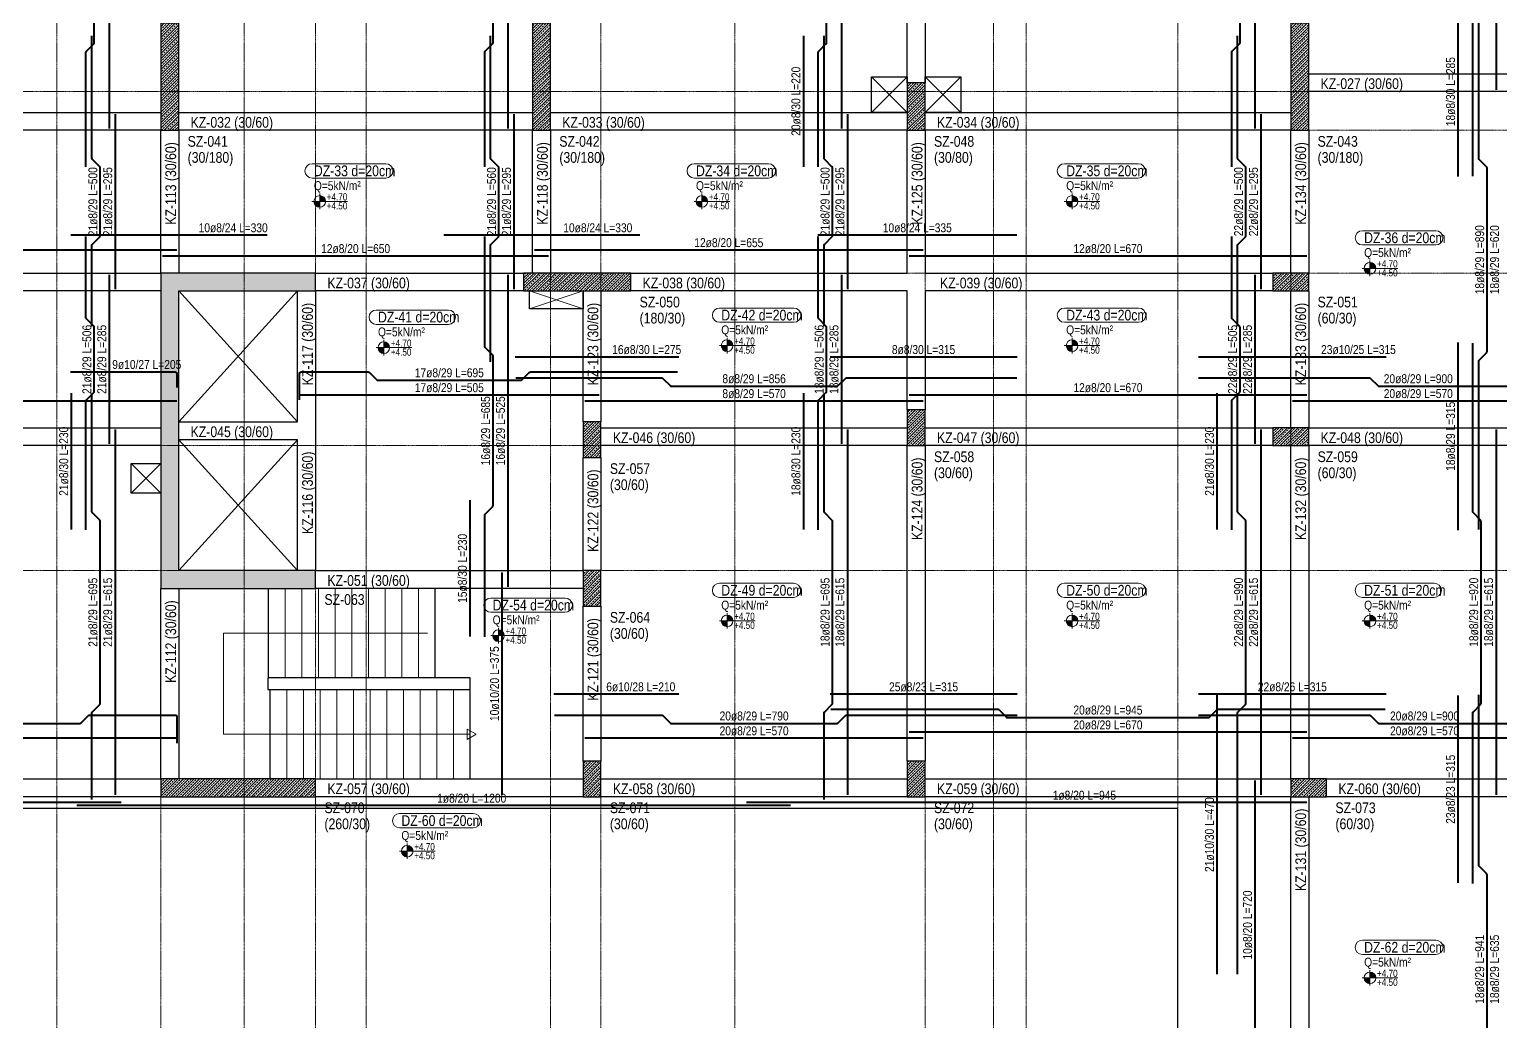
# Model space of a CAD drawing. Header units: millimetres. Extents: x 2356 to 11074, y 522 to 6020.
# Drawn here: x 6532 to 9006, y 2664 to 4332 of the extents above; entities that cross this region are included whole.
import ezdxf
from ezdxf.enums import TextEntityAlignment as Align

# ---------------------------------------------------------------- set-up
doc = ezdxf.new("R2010")
doc.units = ezdxf.units.MM
doc.linetypes.add('DASHED', pattern=[0.75, 0.5, -0.25])
for name, color, linetype, lineweight in [('AKS CIZGISI (BEYKENT)', 252, 'DASHED', 20), ('CIZGI (BEYKENT)', 1, 'Continuous', 20), ('DONATI (BEYKENT)', 4, 'Continuous', 40), ('DONATI YAZISI (BEYKENT)', 3, 'Continuous', 20), ('DOSEME ISMI (BEYKENT)', 9, 'Continuous', 20), ('DOSEME PAFTA (BEYKENT)', 3, 'Continuous', 20), ('DOSEME SINIRI (BEYKENT)', 71, 'Continuous', 30), ('KALIP BOSLUK (BEYKENT)', 30, 'Continuous', 25), ('KAT SINIRI (BEYKENT)', 41, 'Continuous', 25), ('KIRIS (BEYKENT)', 2, 'Continuous', 30), ('KIRIS ISMI (BEYKENT)', 40, 'Continuous', 20), ('KOLON (BEYKENT)', 3, 'Continuous', 30), ('KOLON ISMI (BEYKENT)', 91, 'Continuous', 20), ('KOT CIZGISI (BEYKENT)', 7, 'Continuous', 20), ('KOT YAZI (BEYKENT)', 7, 'Continuous', 20), ('MERDIVEN (BEYKENT)', 5, 'Continuous', 20), ('MERDIVEN YAZI (BEYKENT)', 51, 'Continuous', 20), ('TARAMA (BEYKENT)', 252, 'Continuous', 20), ('YUK YAZISI (BEYKENT)', 140, 'Continuous', 20)]:
    doc.layers.add(name, color=color, linetype=linetype, lineweight=lineweight)
doc.styles.add('DONATI YAZISI (BEYKENT)', font='')
doc.styles.add('YAZI (BEYKENT)', font='')
doc.styles.get('DONATI YAZISI (BEYKENT)').set_extended_font_data('Bahnschrift Light Condensed')
doc.styles.get('YAZI (BEYKENT)').set_extended_font_data('Bahnschrift Light Condensed')
pattern_1 = [(45, (-86089.6365, -4262.8825), (-4.49012806, 4.49012806), []), (45, (-86085.1463, -4262.8825), (-4.49012806, 4.49012806), [3.175, -1.5875])]

msp = doc.modelspace()

# ---------------------------------------------------------------- hatches: boundary and pattern name
at = {"layer": 'KOT CIZGISI (BEYKENT)', "true_color": 0x000000}
h = msp.add_hatch(color=18, dxfattribs=at)
h.dxf.hatch_style = 1
h.paths.add_polyline_path([(7020.6, 4042.8), (7010.8, 4042.8, 0.414214), (7020.6, 4033)])
h = msp.add_hatch(color=18, dxfattribs=at)
h.dxf.hatch_style = 1
h.paths.add_polyline_path([(7020.6, 4052.6), (7020.6, 4042.8), (7030.4, 4042.8, 0.414214)])
h = msp.add_hatch(color=18, dxfattribs=at)
h.dxf.hatch_style = 1
h.paths.add_polyline_path([(7663.1, 4042.8), (7653.3, 4042.8, 0.414214), (7663.1, 4033)])
h = msp.add_hatch(color=18, dxfattribs=at)
h.dxf.hatch_style = 1
h.paths.add_polyline_path([(7663.1, 4052.6), (7663.1, 4042.8), (7672.9, 4042.8, 0.414214)])
h = msp.add_hatch(color=18, dxfattribs=at)
h.dxf.hatch_style = 1
h.paths.add_polyline_path([(8285.6, 4042.8), (8275.8, 4042.8, 0.414214), (8285.6, 4033)])
h = msp.add_hatch(color=18, dxfattribs=at)
h.dxf.hatch_style = 1
h.paths.add_polyline_path([(8285.6, 4052.6), (8285.6, 4042.8), (8295.4, 4042.8, 0.414214)])
h = msp.add_hatch(color=18, dxfattribs=at)
h.dxf.hatch_style = 1
h.paths.add_polyline_path([(8786.6, 3940.1), (8786.6, 3930.3), (8796.3, 3930.3, 0.414214)])
h = msp.add_hatch(color=18, dxfattribs=at)
h.dxf.hatch_style = 1
h.paths.add_polyline_path([(8786.6, 3930.3), (8776.8, 3930.3, 0.414214), (8786.6, 3920.5)])
h = msp.add_hatch(color=18, dxfattribs=at)
h.dxf.hatch_style = 1
h.paths.add_polyline_path([(7705.6, 3810.2), (7705.6, 3800.4), (7715.4, 3800.4, 0.414214)])
h = msp.add_hatch(color=18, dxfattribs=at)
h.dxf.hatch_style = 1
h.paths.add_polyline_path([(8285.6, 3810.2), (8285.6, 3800.4), (8295.4, 3800.4, 0.414214)])
h = msp.add_hatch(color=18, dxfattribs=at)
h.dxf.hatch_style = 1
h.paths.add_polyline_path([(7128.4, 3797), (7118.6, 3797, 0.414214), (7128.4, 3787.2)])
h = msp.add_hatch(color=18, dxfattribs=at)
h.dxf.hatch_style = 1
h.paths.add_polyline_path([(7128.4, 3806.7), (7128.4, 3797), (7138.1, 3797, 0.414214)])
h = msp.add_hatch(color=18, dxfattribs=at)
h.dxf.hatch_style = 1
h.paths.add_polyline_path([(7705.6, 3800.4), (7695.8, 3800.4, 0.414214), (7705.6, 3790.6)])
h = msp.add_hatch(color=18, dxfattribs=at)
h.dxf.hatch_style = 1
h.paths.add_polyline_path([(8285.6, 3800.4), (8275.8, 3800.4, 0.414214), (8285.6, 3790.6)])
h = msp.add_hatch(color=18, dxfattribs=at)
h.dxf.hatch_style = 1
h.paths.add_polyline_path([(7705.6, 3347.6), (7705.6, 3337.8), (7715.4, 3337.8, 0.414214)])
h = msp.add_hatch(color=18, dxfattribs=at)
h.dxf.hatch_style = 1
h.paths.add_polyline_path([(8285.6, 3347.6), (8285.6, 3337.8), (8295.4, 3337.8, 0.414214)])
h = msp.add_hatch(color=18, dxfattribs=at)
h.dxf.hatch_style = 1
h.paths.add_polyline_path([(8786.6, 3347.6), (8786.6, 3337.8), (8796.3, 3337.8, 0.414214)])
h = msp.add_hatch(color=18, dxfattribs=at)
h.dxf.hatch_style = 1
h.paths.add_polyline_path([(7321.2, 3322.8), (7321.2, 3313), (7331, 3313, 0.414214)])
h = msp.add_hatch(color=18, dxfattribs=at)
h.dxf.hatch_style = 1
h.paths.add_polyline_path([(7705.6, 3337.8), (7695.8, 3337.8, 0.414214), (7705.6, 3328)])
h = msp.add_hatch(color=18, dxfattribs=at)
h.dxf.hatch_style = 1
h.paths.add_polyline_path([(8285.6, 3337.8), (8275.8, 3337.8, 0.414214), (8285.6, 3328)])
h = msp.add_hatch(color=18, dxfattribs=at)
h.dxf.hatch_style = 1
h.paths.add_polyline_path([(8786.6, 3337.8), (8776.8, 3337.8, 0.414214), (8786.6, 3328)])
h = msp.add_hatch(color=18, dxfattribs=at)
h.dxf.hatch_style = 1
h.paths.add_polyline_path([(7321.2, 3313), (7311.4, 3313, 0.414214), (7321.2, 3303.2)])
h = msp.add_hatch(color=18, dxfattribs=at)
h.dxf.hatch_style = 1
h.paths.add_polyline_path([(7167.7, 2950.7), (7157.9, 2950.7, 0.414214), (7167.7, 2940.9)])
h = msp.add_hatch(color=18, dxfattribs=at)
h.dxf.hatch_style = 1
h.paths.add_polyline_path([(7167.7, 2960.5), (7167.7, 2950.7), (7177.5, 2950.7, 0.414214)])
h = msp.add_hatch(color=18, dxfattribs=at)
h.dxf.hatch_style = 1
h.paths.add_polyline_path([(8786.6, 2747.6), (8786.6, 2737.8), (8796.3, 2737.8, 0.414214)])
h = msp.add_hatch(color=18, dxfattribs=at)
h.dxf.hatch_style = 1
h.paths.add_polyline_path([(8786.6, 2737.8), (8776.8, 2737.8, 0.414214), (8786.6, 2728)])
at = {"layer": 'TARAMA (BEYKENT)'}
h = msp.add_hatch(dxfattribs=at)
h.set_pattern_fill('ANSI33', color=256, style=0)
h.set_pattern_definition(pattern_1)
h.paths.add_polyline_path([(6753.5, 4162.3), (6783.5, 4162.3), (6783.5, 4342.3), (6753.5, 4342.3)], flags=16)
h = msp.add_hatch(dxfattribs=at)
h.set_pattern_fill('ANSI33', color=256, style=0)
h.set_pattern_definition(pattern_1)
h.paths.add_polyline_path([(7378.5, 4162.3), (7408.5, 4162.3), (7408.5, 4342.3), (7378.5, 4342.3)], flags=16)
h = msp.add_hatch(dxfattribs=at)
h.set_pattern_fill('ANSI33', color=256, style=0)
h.set_pattern_definition(pattern_1)
h.paths.add_polyline_path([(8653.5, 4162.3), (8683.5, 4162.3), (8683.5, 4342.3), (8653.5, 4342.3)], flags=16)
h = msp.add_hatch(dxfattribs=at)
h.set_pattern_fill('ANSI33', color=256, style=0)
h.set_pattern_definition(pattern_1)
h.paths.add_polyline_path([(8008.5, 4162.3), (8038.5, 4162.3), (8038.5, 4242.3), (8008.5, 4242.3)], flags=16)
h = msp.add_hatch(dxfattribs=at)
h.set_pattern_fill('ANSI33', color=256, style=0)
h.set_pattern_definition(pattern_1)
h.paths.add_polyline_path([(6753.5, 3922.3), (6753.5, 3392.3), (7013.5, 3392.3), (7013.5, 3422.3), (6783.5, 3422.3), (6783.5, 3892.3), (7013.5, 3892.3), (7013.5, 3922.3)], flags=16)
h = msp.add_hatch(dxfattribs=at)
h.set_pattern_fill('ANSI33', color=256, style=0)
h.set_pattern_definition(pattern_1)
h.paths.add_polyline_path([(7363.5, 3892.3), (7543.5, 3892.3), (7543.5, 3922.3), (7363.5, 3922.3)], flags=16)
h = msp.add_hatch(dxfattribs=at)
h.set_pattern_fill('ANSI33', color=256, style=0)
h.set_pattern_definition(pattern_1)
h.paths.add_polyline_path([(8623.5, 3892.3), (8683.5, 3892.3), (8683.5, 3922.3), (8623.5, 3922.3)], flags=16)
h = msp.add_hatch(dxfattribs=at)
h.set_pattern_fill('ANSI33', color=256, style=0)
h.set_pattern_definition(pattern_1)
h.paths.add_polyline_path([(8008.5, 3632.3), (8038.5, 3632.3), (8038.5, 3692.3), (8008.5, 3692.3)], flags=16)
h = msp.add_hatch(dxfattribs=at)
h.set_pattern_fill('ANSI33', color=256, style=0)
h.set_pattern_definition(pattern_1)
h.paths.add_polyline_path([(7463.5, 3612.3), (7493.5, 3612.3), (7493.5, 3672.3), (7463.5, 3672.3)], flags=16)
h = msp.add_hatch(dxfattribs=at)
h.set_pattern_fill('ANSI33', color=256, style=0)
h.set_pattern_definition(pattern_1)
h.paths.add_polyline_path([(8623.5, 3632.3), (8683.5, 3632.3), (8683.5, 3662.3), (8623.5, 3662.3)], flags=16)
h = msp.add_hatch(dxfattribs=at)
h.set_pattern_fill('ANSI33', color=256, style=0)
h.set_pattern_definition(pattern_1)
h.paths.add_polyline_path([(7463.5, 3362.3), (7493.5, 3362.3), (7493.5, 3422.3), (7463.5, 3422.3)], flags=16)
h = msp.add_hatch(dxfattribs=at)
h.set_pattern_fill('ANSI33', color=256, style=0)
h.set_pattern_definition(pattern_1)
h.paths.add_polyline_path([(7463.5, 3042.3), (7493.5, 3042.3), (7493.5, 3102.3), (7463.5, 3102.3)], flags=16)
h = msp.add_hatch(dxfattribs=at)
h.set_pattern_fill('ANSI33', color=256, style=0)
h.set_pattern_definition(pattern_1)
h.paths.add_polyline_path([(8008.5, 3042.3), (8038.5, 3042.3), (8038.5, 3102.3), (8008.5, 3102.3)], flags=16)
h = msp.add_hatch(dxfattribs=at)
h.set_pattern_fill('ANSI33', color=256, style=0)
h.set_pattern_definition(pattern_1)
h.paths.add_polyline_path([(6753.5, 3042.3), (7013.5, 3042.3), (7013.5, 3072.3), (6753.5, 3072.3)], flags=16)
h = msp.add_hatch(dxfattribs=at)
h.set_pattern_fill('ANSI33', color=256, style=0)
h.set_pattern_definition(pattern_1)
h.paths.add_polyline_path([(8653.5, 3042.3), (8713.5, 3042.3), (8713.5, 3072.3), (8653.5, 3072.3)], flags=16)

# ---------------------------------------------------------------- linework, layer by layer
at = {"layer": 'AKS CIZGISI (BEYKENT)', "color": 175, "true_color": 0x4554a5}
for p, q in [((8208.5, 582.3), (8208.5, 5722.3)), ((6893.5, 642.3), (6893.5, 5662.3)), ((7098.5, 642.3), (7098.5, 5662.3)), ((7718.5, 642.3), (7718.5, 5662.3)), ((8153.5, 642.3), (8153.5, 5662.3)), ((2713.5, 4162.3), (10953.5, 4162.3))]:
    msp.add_line(p, q, dxfattribs=at)
at = {"layer": 'AKS CIZGISI (BEYKENT)'}
for p, q in [((6578.5, 642.3), (6578.5, 5662.3)), ((6753.5, 642.3), (6753.5, 5662.3)), ((7013.5, 642.3), (7013.5, 5662.3)), ((7408.5, 642.3), (7408.5, 5662.3)), ((7493.5, 642.3), (7493.5, 5662.3)), ((8038.5, 642.3), (8038.5, 5662.3)), ((8463.5, 642.3), (8463.5, 5662.3)), ((8653.5, 642.3), (8653.5, 5662.3)), ((2713.5, 4227.3), (10953.5, 4227.3)), ((2713.5, 3922.3), (10953.5, 3922.3)), ((2713.5, 3632.3), (10953.5, 3632.3)), ((2713.5, 3422.3), (10953.5, 3422.3)), ((2713.5, 3042.3), (10953.5, 3042.3))]:
    msp.add_line(p, q, dxfattribs=at)
at = {"layer": 'CIZGI (BEYKENT)'}
for p, q in [((7948.5, 4192.3), (8008.5, 4252.3)), ((7948.5, 4252.3), (8008.5, 4192.3)), ((8038.5, 4192.3), (8098.5, 4252.3)), ((8038.5, 4252.3), (8098.5, 4192.3)), ((6983.5, 3672.3), (6783.5, 3892.3)), ((6983.5, 3892.3), (6783.5, 3672.3)), ((7373.5, 3862.3), (7463.5, 3892.3)), ((7373.5, 3892.3), (7463.5, 3862.3)), ((6783.5, 3422.3), (6983.5, 3642.3)), ((6783.5, 3642.3), (6983.5, 3422.3)), ((6703.5, 3552.3), (6753.5, 3602.3)), ((6703.5, 3602.3), (6753.5, 3552.3))]:
    msp.add_line(p, q, dxfattribs=at)
at = {"layer": 'DONATI (BEYKENT)'}
for points in [[(6627.6, 4100.8), (6627.6, 4293.1, -0.198912), (6628.5, 4295.2), (6640.7, 4307.5, 0.198912), (6641.6, 4309.6), (6641.6, 4585.1, 0.198912), (6640.7, 4587.2), (6628.5, 4599.5, -0.198912), (6627.6, 4601.6), (6627.6, 4833.8)], [(7298, 4100.8), (7298, 4293.1, -0.198912), (7298.8, 4295.2), (7311.1, 4307.5, 0.198912), (7312, 4309.6), (7312, 4585.1, 0.198912), (7311.1, 4587.2), (7298.8, 4599.5, -0.198912), (7298, 4601.6), (7298, 4833.8)], [(7858.8, 4100.8), (7858.8, 4293.1, -0.198912), (7859.7, 4295.2), (7871.9, 4307.5, 0.198912), (7872.8, 4309.6), (7872.8, 4585.1, 0.198912), (7871.9, 4587.2), (7859.7, 4599.5, -0.198912), (7858.8, 4601.6), (7858.8, 4833.8)], [(8554.1, 4100.8), (8554.1, 4293.1, -0.198912), (8555, 4295.2), (8567.3, 4307.5, 0.198912), (8568.1, 4309.6), (8568.1, 4585.1, 0.198912), (8567.3, 4587.2), (8555, 4599.5, -0.198912), (8554.1, 4601.6), (8554.1, 4833.8)], [(8959.5, 4085.1), (8959.5, 4345.1, -0.198912), (8960.4, 4347.2), (8972.6, 4359.5, 0.198912), (8973.5, 4361.6), (8973.5, 4598.1, 0.198912), (8972.6, 4600.2), (8960.4, 4612.5, -0.198912), (8959.5, 4614.6), (8959.5, 4833.3)], [(8969.5, 3491.3), (8969.5, 3774.1, -0.198912), (8970.4, 3776.2), (8982.6, 3788.5, 0.198912), (8983.5, 3790.6), (8983.5, 4099.1, 0.198912), (8982.6, 4101.2), (8970.4, 4113.5, -0.198912), (8969.5, 4115.6), (8969.5, 4369.6)], [(6637.6, 3833.3), (6637.6, 3969.1, -0.198912), (6638.5, 3971.2), (6650.7, 3983.5, 0.198912), (6651.6, 3985.6), (6651.6, 4099.1, 0.198912), (6650.7, 4101.2), (6638.5, 4113.5, -0.198912), (6637.6, 4115.6), (6637.6, 4321.3)], [(7308, 3773.3), (7308, 3969.1, -0.198912), (7308.8, 3971.2), (7321.1, 3983.5, 0.198912), (7322, 3985.6), (7322, 4099.1, 0.198912), (7321.1, 4101.2), (7308.8, 4113.5, -0.198912), (7308, 4115.6), (7308, 4321.3)], [(7868.8, 3833.3), (7868.8, 3969.1, -0.198912), (7869.7, 3971.2), (7881.9, 3983.5, 0.198912), (7882.8, 3985.6), (7882.8, 4099.1, 0.198912), (7881.9, 4101.2), (7869.7, 4113.5, -0.198912), (7868.8, 4115.6), (7868.8, 4321.3)], [(8564.1, 3833.3), (8564.1, 3969.1, -0.198912), (8565, 3971.2), (8577.3, 3983.5, 0.198912), (8578.1, 3985.6), (8578.1, 4099.1, 0.198912), (8577.3, 4101.2), (8565, 4113.5, -0.198912), (8564.1, 4115.6), (8564.1, 4321.3)], [(6627.6, 3490.8), (6627.6, 3707.1, -0.198912), (6628.5, 3709.2), (6640.7, 3721.5, 0.198912), (6641.6, 3723.6), (6641.6, 3831.1, 0.198912), (6640.7, 3833.2), (6628.5, 3845.5, -0.198912), (6627.6, 3847.6), (6627.6, 3983.8)], [(7298, 3310.8), (7298, 3515.1, -0.198912), (7298.8, 3517.2), (7311.1, 3529.5, 0.198912), (7312, 3531.6), (7312, 3783.1, 0.198912), (7311.1, 3785.2), (7298.8, 3797.5, -0.198912), (7298, 3799.6), (7298, 3983.8)], [(7858.8, 3490.8), (7858.8, 3707.1, -0.198912), (7859.7, 3709.2), (7871.9, 3721.5, 0.198912), (7872.8, 3723.6), (7872.8, 3831.1, 0.198912), (7871.9, 3833.2), (7859.7, 3845.5, -0.198912), (7858.8, 3847.6), (7858.8, 3983.8)], [(8554.1, 3490.8), (8554.1, 3707.1, -0.198912), (8555, 3709.2), (8567.3, 3721.5, 0.198912), (8568.1, 3723.6), (8568.1, 3831.1, 0.198912), (8567.3, 3833.2), (8555, 3845.5, -0.198912), (8554.1, 3847.6), (8554.1, 3983.8)], [(8959.5, 2896.3), (8959.5, 3183.1, -0.198912), (8960.4, 3185.2), (8972.6, 3197.5, 0.198912), (8973.5, 3199.6), (8973.5, 3505.1, 0.198912), (8972.6, 3507.2), (8960.4, 3519.5, -0.198912), (8959.5, 3521.6), (8959.5, 3804.6)], [(6601.3, 3756.3), (6777.5, 3756.3, -0.414214), (6780.5, 3753.3), (6780.5, 3730.3)], [(6986.5, 3709.1), (6986.5, 3753.3, -0.414214), (6989.5, 3756.3), (7102.3, 3756.3, -0.198912), (7104.4, 3755.4), (7116.7, 3743.2, 0.198912), (7118.8, 3742.3), (7358.3, 3742.3, 0.198912), (7360.4, 3743.2), (7372.7, 3755.4, -0.198912), (7374.8, 3756.3), (7622.3, 3756.3)], [(7350.5, 3746.3), (7595.3, 3746.3, -0.198912), (7597.4, 3745.4), (7609.7, 3733.2, 0.198912), (7611.8, 3732.3), (7890.3, 3732.3, 0.198912), (7892.4, 3733.2), (7904.7, 3745.4, -0.198912), (7906.8, 3746.3), (8192.8, 3746.3)], [(8498.3, 3746.3), (8785.3, 3746.3, -0.198912), (8787.4, 3745.4), (8799.7, 3733.2, 0.198912), (8801.8, 3732.3), (9080.3, 3732.3, 0.198912), (9082.4, 3733.2), (9094.7, 3745.4, -0.198912), (9096.8, 3746.3), (9386.3, 3746.3)], [(6637.6, 3037.6), (6637.6, 3183.1, -0.198912), (6638.5, 3185.2), (6650.7, 3197.5, 0.198912), (6651.6, 3199.6), (6651.6, 3505.1, 0.198912), (6650.7, 3507.2), (6638.5, 3519.5, -0.198912), (6637.6, 3521.6), (6637.6, 3719.8)], [(7868.8, 3037.6), (7868.8, 3183.1, -0.198912), (7869.7, 3185.2), (7881.9, 3197.5, 0.198912), (7882.8, 3199.6), (7882.8, 3505.1, 0.198912), (7881.9, 3507.2), (7869.7, 3519.5, -0.198912), (7868.8, 3521.6), (7868.8, 3719.8)], [(8564.1, 2743.8), (8564.1, 3183.1, -0.198912), (8565, 3185.2), (8577.3, 3197.5, 0.198912), (8578.1, 3199.6), (8578.1, 3505.1, 0.198912), (8577.3, 3507.2), (8565, 3519.5, -0.198912), (8564.1, 3521.6), (8564.1, 3720.8)], [(8969.5, 2285.8), (8969.5, 2577.1, -0.198912), (8970.4, 2579.2), (8982.6, 2591.5, 0.198912), (8983.5, 2593.6), (8983.5, 2911.1, 0.198912), (8982.6, 2913.2), (8970.4, 2925.5, -0.198912), (8969.5, 2927.6), (8969.5, 3213.8)], [(5964.3, 3179.5), (6268.3, 3179.5, -0.198912), (6270.4, 3178.6), (6282.7, 3166.3, 0.198912), (6284.8, 3165.5), (6617.3, 3165.5, 0.198912), (6619.4, 3166.3), (6631.7, 3178.6, -0.198912), (6633.8, 3179.5), (6777.5, 3179.5, -0.414214), (6780.5, 3176.5), (6780.5, 3132.3)], [(7415.3, 3179.5), (7595.3, 3179.5, -0.198912), (7597.4, 3178.6), (7609.7, 3166.3, 0.198912), (7611.8, 3165.5), (7890.3, 3165.5, 0.198912), (7892.4, 3166.3), (7904.7, 3178.6, -0.198912), (7906.8, 3179.5), (8193.3, 3179.5)], [(7879.8, 3189.5), (8160.3, 3189.5, -0.198912), (8162.4, 3188.6), (8174.7, 3176.3, 0.198912), (8176.8, 3175.5), (8515.3, 3175.5, 0.198912), (8517.4, 3176.3), (8529.7, 3188.6, -0.198912), (8531.8, 3189.5), (8812.3, 3189.5)], [(8498.3, 3179.5), (8785.3, 3179.5, -0.198912), (8787.4, 3178.6), (8799.7, 3166.3, 0.198912), (8801.8, 3165.5), (9080.3, 3165.5, 0.198912), (9082.4, 3166.3), (9094.7, 3178.6, -0.198912), (9096.8, 3179.5), (9386.3, 3179.5)]]:
    msp.add_lwpolyline(points, format="xyb", dxfattribs=at)
for points in [[(6666.6, 4729.3), (6666.6, 4165.3)], [(7337, 4729.3), (7337, 4165.3)], [(7897.8, 4729.3), (7897.8, 4165.3)], [(8593.1, 4729.3), (8593.1, 4165.3)], [(8998.5, 4729.3), (8998.5, 4230.3)], [(8934.5, 4370.1), (8934.5, 4084.6)], [(7833.8, 4321.3), (7833.8, 4100.8)], [(6676.6, 4189.3), (6676.6, 3895.3)], [(7347, 4189.3), (7347, 3895.3)], [(7907.8, 4189.3), (7907.8, 3895.3)], [(8603.1, 4189.3), (8603.1, 3895.3)], [(6932.3, 3986), (6602.3, 3986)], [(7559, 3986), (7229.3, 3986)], [(8192.8, 3986), (7858, 3986)], [(6780.5, 3961), (6121.5, 3961)], [(8035.5, 3961), (7381.5, 3961)], [(7405.5, 3951), (6756.5, 3951)], [(8680.5, 3951), (8011.5, 3951)], [(6666.6, 3919.3), (6666.6, 3635.3)], [(7337, 3919.3), (7337, 3395.3)], [(7897.8, 3919.3), (7897.8, 3635.3)], [(8593.1, 3919.3), (8593.1, 3635.3)], [(8934.5, 3805.6), (8934.5, 3490.3)], [(7624.3, 3781.3), (7349, 3781.3)], [(8193.3, 3781.3), (7878.8, 3781.3)], [(8813.8, 3781.3), (8498.3, 3781.3)], [(6602.6, 3720.8), (6602.6, 3491.3)], [(7490.5, 3717.3), (6986.5, 3717.3)], [(7833.8, 3720.8), (7833.8, 3491.3)], [(8680.5, 3717.3), (8011.5, 3717.3)], [(8529.1, 3720.8), (8529.1, 3491.3)], [(6780.5, 3707.3), (6121.5, 3707.3)], [(8035.5, 3707.3), (7466.5, 3707.3)], [(9225.5, 3707.3), (8656.5, 3707.3)], [(6676.6, 3659.3), (6676.6, 3045.3)], [(7907.8, 3659.3), (7907.8, 3045.3)], [(8603.1, 3659.3), (8603.1, 3045.3)], [(8998.5, 3659.3), (8998.5, 3045.3)], [(7273, 3540.8), (7273, 3311.3)], [(7327, 3419.3), (7327, 3045.3)], [(7624.3, 3214.5), (7414.3, 3214.5)], [(8193.3, 3214.5), (7878.8, 3214.5)], [(8813.8, 3214.5), (8498.3, 3214.5)], [(8529.1, 3213.3), (8529.1, 2743.8)], [(8934.5, 3212.3), (8934.5, 2897.3)], [(8680.5, 3150.5), (8011.5, 3150.5)], [(6780.5, 3140.5), (6121.5, 3140.5)], [(8035.5, 3140.5), (7466.5, 3140.5)], [(9225.5, 3140.5), (8656.5, 3140.5)], [(8593.1, 3069.3), (8593.1, 2351.1)], [(6686.5, 3032.3), (5486.5, 3032.3)], [(7812.3, 3027.3), (6612.3, 3027.3)], [(8680.5, 3032.3), (7738.1, 3032.3)]]:
    msp.add_lwpolyline(points, dxfattribs=at)
at = {"layer": 'DOSEME PAFTA (BEYKENT)'}
for points in [[(7007.8, 4106.1), (7131.7, 4106.1, -1), (7131.7, 4082.1), (7007.8, 4082.1, -1)], [(7650.3, 4106.1), (7775.1, 4106.1, -1), (7775.1, 4082.1), (7650.3, 4082.1, -1)], [(8272.8, 4106.1), (8396.9, 4106.1, -1), (8396.9, 4082.1), (8272.8, 4082.1, -1)], [(8773.8, 3993.6), (8897.3, 3993.6, -1), (8897.3, 3969.6), (8773.8, 3969.6, -1)], [(7115.6, 3860.2), (7237, 3860.2, -1), (7237, 3836.2), (7115.6, 3836.2, -1)], [(7692.8, 3863.6), (7817.7, 3863.6, -1), (7817.7, 3839.6), (7692.8, 3839.6, -1)], [(8272.8, 3863.6), (8397.6, 3863.6, -1), (8397.6, 3839.6), (8272.8, 3839.6, -1)], [(7692.8, 3401.1), (7817.3, 3401.1, -1), (7817.3, 3377.1), (7692.8, 3377.1, -1)], [(8272.8, 3401.1), (8397.4, 3401.1, -1), (8397.4, 3377.1), (8272.8, 3377.1, -1)], [(8773.8, 3401.1), (8894.6, 3401.1, -1), (8894.6, 3377.1), (8773.8, 3377.1, -1)], [(7308.4, 3376.2), (7433.4, 3376.2, -1), (7433.4, 3352.2), (7308.4, 3352.2, -1)], [(7154.9, 3014), (7278.9, 3014, -1), (7278.9, 2990), (7154.9, 2990, -1)], [(8773.8, 2801.1), (8897.4, 2801.1, -1), (8897.4, 2777.1), (8773.8, 2777.1, -1)]]:
    msp.add_lwpolyline(points, format="xyb", close=True, dxfattribs=at)
at = {"layer": 'DOSEME SINIRI (BEYKENT)'}
for p, q in [((6934.5, 3242.3), (6934.5, 3392.3)), ((7214.5, 3242.3), (7214.5, 3392.3)), ((6937.5, 3072.3), (6937.5, 3222.3)), ((7273.5, 3072.3), (7273.5, 3222.3))]:
    msp.add_line(p, q, dxfattribs=at)
msp.add_lwpolyline([(7273.5, 3242.3), (6933.5, 3242.3), (6933.5, 3222.3), (7273.5, 3222.3)], close=True, dxfattribs=at)
at = {"layer": 'KALIP BOSLUK (BEYKENT)'}
for points in [[(7948.5, 4252.3), (8008.5, 4252.3), (8008.5, 4192.3), (7948.5, 4192.3)], [(8038.5, 4252.3), (8098.5, 4252.3), (8098.5, 4192.3), (8038.5, 4192.3)], [(7373.5, 3892.3), (7463.5, 3892.3), (7463.5, 3862.3), (7373.5, 3862.3)], [(6703.5, 3602.3), (6753.5, 3602.3), (6753.5, 3552.3), (6703.5, 3552.3)]]:
    msp.add_lwpolyline(points, close=True, dxfattribs=at)
at = {"layer": 'KAT SINIRI (BEYKENT)'}
msp.add_lwpolyline([(3513.5, 4740.2), (4135.7, 5362.3), (5533.5, 5362.3), (5533.5, 5332.3), (8633.5, 5332.3), (8633.5, 5362.3), (10031.4, 5362.3), (10653.5, 4740.2), (10653.5, 3042.3), (10623.5, 3042.3), (10623.5, 1222.3), (8183.5, 1222.3), (8183.5, 1872.3), (8463.5, 1872.3), (8463.5, 3022.3), (5733.5, 3022.3), (5733.5, 1572.3), (3543.5, 1572.3), (3543.5, 3042.3), (3513.5, 3042.3)], close=True, dxfattribs=at)
at = {"layer": 'KIRIS (BEYKENT)'}
for p, q in [((8008.5, 4242.3), (8008.5, 4672.3)), ((8038.5, 4672.3), (8038.5, 4242.3)), ((8683.5, 4257.3), (9148.5, 4257.3)), ((9148.5, 4227.3), (8683.5, 4227.3)), ((6148.5, 4192.3), (6753.5, 4192.3)), ((6783.5, 4192.3), (7378.5, 4192.3)), ((7408.5, 4192.3), (8008.5, 4192.3)), ((8038.5, 4192.3), (8653.5, 4192.3)), ((6753.5, 4162.3), (6148.5, 4162.3)), ((6753.5, 3922.3), (6753.5, 4162.3)), ((7378.5, 4162.3), (6783.5, 4162.3)), ((6783.5, 4162.3), (6783.5, 3922.3)), ((7378.5, 3922.3), (7378.5, 4162.3)), ((8008.5, 4162.3), (7408.5, 4162.3)), ((7408.5, 4162.3), (7408.5, 3922.3)), ((8008.5, 3922.3), (8008.5, 4162.3)), ((8653.5, 4162.3), (8038.5, 4162.3)), ((8038.5, 4162.3), (8038.5, 3922.3)), ((8653.5, 3922.3), (8653.5, 4162.3)), ((8683.5, 4162.3), (8683.5, 3922.3)), ((6148.5, 3922.3), (6753.5, 3922.3)), ((7013.5, 3922.3), (7363.5, 3922.3)), ((7543.5, 3922.3), (8008.5, 3922.3)), ((8038.5, 3922.3), (8623.5, 3922.3)), ((6753.5, 3892.3), (6148.5, 3892.3)), ((6983.5, 3672.3), (6983.5, 3892.3)), ((7363.5, 3892.3), (7013.5, 3892.3)), ((7013.5, 3892.3), (7013.5, 3422.3)), ((7463.5, 3672.3), (7463.5, 3892.3)), ((7493.5, 3892.3), (7493.5, 3672.3)), ((8008.5, 3892.3), (7543.5, 3892.3)), ((8008.5, 3692.3), (8008.5, 3892.3)), ((8623.5, 3892.3), (8038.5, 3892.3)), ((8038.5, 3892.3), (8038.5, 3692.3)), ((8653.5, 3662.3), (8653.5, 3892.3)), ((8683.5, 3892.3), (8683.5, 3662.3)), ((6148.5, 3662.3), (6753.5, 3662.3)), ((6783.5, 3672.3), (6983.5, 3672.3)), ((7493.5, 3662.3), (8008.5, 3662.3)), ((8038.5, 3662.3), (8623.5, 3662.3)), ((8683.5, 3662.3), (9173.5, 3662.3)), ((6983.5, 3642.3), (6783.5, 3642.3)), ((6983.5, 3422.3), (6983.5, 3642.3)), ((6753.5, 3632.3), (6148.5, 3632.3)), ((7463.5, 3422.3), (7463.5, 3612.3)), ((8008.5, 3632.3), (7493.5, 3632.3)), ((7493.5, 3612.3), (7493.5, 3422.3)), ((8008.5, 3102.3), (8008.5, 3632.3)), ((8623.5, 3632.3), (8038.5, 3632.3)), ((8038.5, 3632.3), (8038.5, 3102.3)), ((8653.5, 3072.3), (8653.5, 3632.3)), ((9173.5, 3632.3), (8683.5, 3632.3)), ((8683.5, 3632.3), (8683.5, 3072.3)), ((7013.5, 3422.3), (7463.5, 3422.3)), ((6753.5, 3072.3), (6753.5, 3392.3)), ((6783.5, 3392.3), (6783.5, 3072.3)), ((7463.5, 3392.3), (7013.5, 3392.3)), ((7463.5, 3102.3), (7463.5, 3362.3)), ((7493.5, 3362.3), (7493.5, 3102.3)), ((6148.5, 3072.3), (6753.5, 3072.3)), ((7013.5, 3072.3), (7463.5, 3072.3)), ((7493.5, 3072.3), (8008.5, 3072.3)), ((8038.5, 3072.3), (8653.5, 3072.3)), ((8713.5, 3072.3), (9133.5, 3072.3)), ((6753.5, 3042.3), (6148.5, 3042.3)), ((7463.5, 3042.3), (7013.5, 3042.3)), ((8008.5, 3042.3), (7493.5, 3042.3)), ((8653.5, 3042.3), (8038.5, 3042.3)), ((8653.5, 2462.3), (8653.5, 3042.3)), ((8683.5, 3042.3), (8683.5, 2462.3)), ((9133.5, 3042.3), (8713.5, 3042.3))]:
    msp.add_line(p, q, dxfattribs=at)
at = {"layer": 'KOLON (BEYKENT)'}
for points in [[(6753.5, 4162.3), (6783.5, 4162.3), (6783.5, 4342.3), (6753.5, 4342.3)], [(7378.5, 4162.3), (7408.5, 4162.3), (7408.5, 4342.3), (7378.5, 4342.3)], [(8653.5, 4162.3), (8683.5, 4162.3), (8683.5, 4342.3), (8653.5, 4342.3)], [(8008.5, 4162.3), (8038.5, 4162.3), (8038.5, 4242.3), (8008.5, 4242.3)], [(6753.5, 3922.3), (6753.5, 3392.3), (7013.5, 3392.3), (7013.5, 3422.3), (6783.5, 3422.3), (6783.5, 3892.3), (7013.5, 3892.3), (7013.5, 3922.3)], [(7363.5, 3892.3), (7543.5, 3892.3), (7543.5, 3922.3), (7363.5, 3922.3)], [(8623.5, 3892.3), (8683.5, 3892.3), (8683.5, 3922.3), (8623.5, 3922.3)], [(8008.5, 3632.3), (8038.5, 3632.3), (8038.5, 3692.3), (8008.5, 3692.3)], [(7463.5, 3612.3), (7493.5, 3612.3), (7493.5, 3672.3), (7463.5, 3672.3)], [(8623.5, 3632.3), (8683.5, 3632.3), (8683.5, 3662.3), (8623.5, 3662.3)], [(7463.5, 3362.3), (7493.5, 3362.3), (7493.5, 3422.3), (7463.5, 3422.3)], [(7463.5, 3042.3), (7493.5, 3042.3), (7493.5, 3102.3), (7463.5, 3102.3)], [(8008.5, 3042.3), (8038.5, 3042.3), (8038.5, 3102.3), (8008.5, 3102.3)], [(6753.5, 3042.3), (7013.5, 3042.3), (7013.5, 3072.3), (6753.5, 3072.3)], [(8653.5, 3042.3), (8713.5, 3042.3), (8713.5, 3072.3), (8653.5, 3072.3)]]:
    msp.add_lwpolyline(points, close=True, dxfattribs=at)
at = {"layer": 'KOT CIZGISI (BEYKENT)'}
for p, q in [((7007.6, 4042.8), (7067.6, 4042.8)), ((7020.6, 4055.9), (7020.6, 4029.8)), ((7650.1, 4042.8), (7710.1, 4042.8)), ((7663.1, 4055.9), (7663.1, 4029.8)), ((8272.6, 4042.8), (8332.6, 4042.8)), ((8285.6, 4055.9), (8285.6, 4029.8)), ((8786.6, 3943.4), (8786.6, 3917.3)), ((8773.5, 3930.3), (8833.5, 3930.3)), ((7128.4, 3810), (7128.4, 3783.9)), ((7705.6, 3813.4), (7705.6, 3787.4)), ((8285.6, 3813.4), (8285.6, 3787.4)), ((7115.3, 3797), (7175.3, 3797)), ((7692.6, 3800.4), (7752.6, 3800.4)), ((8272.6, 3800.4), (8332.6, 3800.4)), ((7705.6, 3350.9), (7705.6, 3324.8)), ((8285.6, 3350.9), (8285.6, 3324.8)), ((8786.6, 3350.9), (8786.6, 3324.8)), ((7321.2, 3326), (7321.2, 3300)), ((7692.6, 3337.8), (7752.6, 3337.8)), ((8272.6, 3337.8), (8332.6, 3337.8)), ((8773.5, 3337.8), (8833.5, 3337.8)), ((7308.2, 3313), (7368.2, 3313)), ((7154.6, 2950.7), (7214.6, 2950.7)), ((7167.7, 2963.8), (7167.7, 2937.7)), ((8786.6, 2750.9), (8786.6, 2724.8)), ((8773.5, 2737.8), (8833.5, 2737.8))]:
    msp.add_line(p, q, dxfattribs=at)
for centre in [(7020.6, 4042.8), (7663.1, 4042.8), (8285.6, 4042.8), (8786.6, 3930.3), (7705.6, 3800.4), (8285.6, 3800.4), (7128.4, 3797), (7705.6, 3337.8), (8285.6, 3337.8), (8786.6, 3337.8), (7321.2, 3313), (7167.7, 2950.7), (8786.6, 2737.8)]:
    msp.add_circle(centre, 9.78, dxfattribs=at)
at = {"layer": 'MERDIVEN (BEYKENT)'}
for p, q in [((6962.5, 3242.3), (6962.5, 3392.3)), ((6990.5, 3242.3), (6990.5, 3392.3)), ((7018.5, 3242.3), (7018.5, 3392.3)), ((7046.5, 3242.3), (7046.5, 3392.3)), ((7074.5, 3242.3), (7074.5, 3392.3)), ((7102.5, 3242.3), (7102.5, 3392.3)), ((7130.5, 3242.3), (7130.5, 3392.3)), ((7158.5, 3242.3), (7158.5, 3392.3)), ((7186.5, 3242.3), (7186.5, 3392.3)), ((6965.5, 3072.3), (6965.5, 3222.3)), ((6993.5, 3072.3), (6993.5, 3222.3)), ((7021.5, 3072.3), (7021.5, 3222.3)), ((7049.5, 3072.3), (7049.5, 3222.3)), ((7077.5, 3072.3), (7077.5, 3222.3)), ((7105.5, 3072.3), (7105.5, 3222.3)), ((7133.5, 3072.3), (7133.5, 3222.3)), ((7161.5, 3072.3), (7161.5, 3222.3)), ((7189.5, 3072.3), (7189.5, 3222.3)), ((7217.5, 3072.3), (7217.5, 3222.3)), ((7245.5, 3072.3), (7245.5, 3222.3))]:
    msp.add_line(p, q, dxfattribs=at)
at = {"layer": 'MERDIVEN YAZI (BEYKENT)'}
msp.add_lwpolyline([(7201.6, 3317.3), (6859, 3317.3), (6859, 3147.3), (7273.5, 3147.3)], dxfattribs=at)
msp.add_lwpolyline([(7283.5, 3147.3), (7268.5, 3156), (7268.5, 3138.7)], close=True, dxfattribs=at)

# ---------------------------------------------------------------- texts
at = {"layer": 'DONATI YAZISI (BEYKENT)', "style": 'DONATI YAZISI (BEYKENT)'}
for s, p in [('18ø8/30 L=285', (8922, 4227.3)), ('20ø8/30 L=220', (7821.3, 4211.1)), ('21ø8/29 L=500', (6639.1, 4042.3)), ('21ø8/29 L=295', (6664.1, 4042.3)), ('21ø8/29 L=560', (7309.5, 4042.3)), ('21ø8/29 L=295', (7334.5, 4042.3)), ('21ø8/29 L=500', (7870.3, 4042.3)), ('21ø8/29 L=295', (7895.3, 4042.3)), ('22ø8/29 L=500', (8565.6, 4042.3)), ('22ø8/29 L=295', (8590.6, 4042.3)), ('18ø8/29 L=890', (8971, 3944.8)), ('18ø8/29 L=620', (8996, 3944.8)), ('21ø8/29 L=506', (6629.1, 3777.3)), ('21ø8/29 L=285', (6654.1, 3777.3)), ('18ø8/29 L=506', (7860.3, 3777.3)), ('18ø8/29 L=285', (7885.3, 3777.3)), ('22ø8/29 L=505', (8555.6, 3777.3)), ('22ø8/29 L=285', (8580.6, 3777.3)), ('16ø8/29 L=685', (7299.5, 3657.3)), ('16ø8/29 L=525', (7324.5, 3657.3)), ('18ø8/29 L=315', (8922, 3648)), ('21ø8/30 L=230', (6590.1, 3606.1)), ('18ø8/30 L=230', (7821.3, 3606.1)), ('21ø8/30 L=230', (8516.6, 3606.1)), ('15ø8/30 L=230', (7260.5, 3426.1)), ('21ø8/29 L=695', (6639.1, 3352.3)), ('21ø8/29 L=615', (6664.1, 3352.3)), ('18ø8/29 L=695', (7870.3, 3352.3)), ('18ø8/29 L=615', (7895.3, 3352.3)), ('22ø8/29 L=990', (8565.6, 3352.3)), ('22ø8/29 L=615', (8590.6, 3352.3)), ('18ø8/29 L=920', (8961, 3352.3)), ('18ø8/29 L=615', (8986, 3352.3)), ('10ø10/20 L=375', (7314.5, 3232.3)), ('23ø8/23 L=315', (8922, 3054.8)), ('21ø10/30 L=470', (8516.6, 2978.6)), ('10ø8/20 L=720', (8580.6, 2826.6)), ('18ø8/29 L=941', (8971, 2752.3)), ('18ø8/29 L=635', (8996, 2752.3))]:
    msp.add_text(s, height=15, rotation=90, dxfattribs=at).set_placement(p, align=Align.MIDDLE_CENTER)
for s, p in [('10ø8/24 L=330', (6875.1, 3998.5)), ('10ø8/24 L=330', (7488.2, 3998.5)), ('10ø8/24 L=335', (8025.4, 3998.5)), ('12ø8/20 L=650', (7081, 3963.5)), ('12ø8/20 L=655', (7708.5, 3973.5)), ('12ø8/20 L=670', (8346, 3963.5)), ('16ø8/30 L=275', (7570.5, 3793.8)), ('8ø8/30 L=315', (8036, 3793.8)), ('23ø10/25 L=315', (8767.2, 3793.8)), ('9ø10/27 L=205', (6729.8, 3768.8)), ('17ø8/29 L=695', (7238.5, 3754.8)), ('17ø8/29 L=505', (7238.5, 3729.8)), ('8ø8/29 L=856', (7751, 3744.8)), ('12ø8/20 L=670', (8346, 3729.8)), ('20ø8/29 L=900', (8867.8, 3744.8)), ('8ø8/29 L=570', (7751, 3719.8)), ('20ø8/29 L=570', (8867.8, 3719.8)), ('6ø10/28 L=210', (7560.5, 3227)), ('25ø8/23 L=315', (8036, 3227)), ('22ø8/26 L=315', (8656, 3227)), ('20ø8/29 L=945', (8346, 3188)), ('20ø8/29 L=790', (7751, 3178)), ('20ø8/29 L=670', (8346, 3163)), ('20ø8/29 L=900', (8878.4, 3178)), ('20ø8/29 L=570', (7751, 3153)), ('20ø8/29 L=570', (8878.4, 3153)), ('1ø8/20 L=1200', (7276.2, 3039.8)), ('1ø8/20 L=945', (8306.4, 3044.8))]:
    msp.add_text(s, height=15, dxfattribs=at).set_placement(p, align=Align.MIDDLE_CENTER)
at = {"layer": 'DOSEME ISMI (BEYKENT)', "style": 'YAZI (BEYKENT)'}
for s, p in [('DZ-33 d=20cm', (7010.8, 4079.8)), ('DZ-34 d=20cm', (7653.3, 4079.8)), ('DZ-35 d=20cm', (8275.8, 4079.8)), ('DZ-36 d=20cm', (8776.8, 3967.3)), ('DZ-42 d=20cm', (7695.8, 3837.4)), ('DZ-43 d=20cm', (8275.8, 3837.4)), ('DZ-41 d=20cm', (7118.6, 3834)), ('DZ-49 d=20cm', (7695.8, 3374.8)), ('DZ-50 d=20cm', (8275.8, 3374.8)), ('DZ-51 d=20cm', (8776.8, 3374.8)), ('DZ-54 d=20cm', (7311.4, 3350)), ('DZ-60 d=20cm', (7157.9, 2987.7)), ('DZ-62 d=20cm', (8776.8, 2774.8))]:
    msp.add_text(s, height=18, dxfattribs=at).set_placement(p, align=Align.BOTTOM_LEFT)
at = {"layer": 'KIRIS ISMI (BEYKENT)', "style": 'YAZI (BEYKENT)'}
for s, p in [('KZ-027 (30/60)', (8703.5, 4226.3)), ('KZ-032 (30/60)', (6803.5, 4161.3)), ('KZ-033 (30/60)', (7428.5, 4161.3)), ('KZ-034 (30/60)', (8058.5, 4161.3)), ('KZ-037 (30/60)', (7033.5, 3891.3)), ('KZ-038 (30/60)', (7563.5, 3891.3)), ('KZ-039 (30/60)', (8063.5, 3891.3)), ('KZ-045 (30/60)', (6803.5, 3641.3)), ('KZ-046 (30/60)', (7513.5, 3631.3)), ('KZ-047 (30/60)', (8058.5, 3631.3)), ('KZ-048 (30/60)', (8703.5, 3631.3)), ('KZ-051 (30/60)', (7033.5, 3391.3)), ('KZ-057 (30/60)', (7033.5, 3041.3)), ('KZ-058 (30/60)', (7513.5, 3041.3)), ('KZ-059 (30/60)', (8058.5, 3041.3)), ('KZ-060 (30/60)', (8733.5, 3041.3))]:
    msp.add_text(s, height=18, dxfattribs=at).set_placement(p, align=Align.BOTTOM_LEFT)
for s, p in [('KZ-113 (30/60)', (6784.5, 4142.3)), ('KZ-118 (30/60)', (7409.5, 4142.3)), ('KZ-125 (30/60)', (8039.5, 4142.3)), ('KZ-134 (30/60)', (8684.5, 4142.3)), ('KZ-117 (30/60)', (7014.5, 3872.3)), ('KZ-123 (30/60)', (7494.5, 3872.3)), ('KZ-133 (30/60)', (8684.5, 3872.3)), ('KZ-116 (30/60)', (7014.5, 3622.3)), ('KZ-122 (30/60)', (7494.5, 3592.3)), ('KZ-124 (30/60)', (8039.5, 3612.3)), ('KZ-132 (30/60)', (8684.5, 3612.3)), ('KZ-112 (30/60)', (6784.5, 3372.3)), ('KZ-121 (30/60)', (7494.5, 3342.3)), ('KZ-131 (30/60)', (8684.5, 3022.3))]:
    msp.add_text(s, height=18, rotation=90, dxfattribs=at).set_placement(p, align=Align.BOTTOM_RIGHT)
at = {"layer": 'KOLON ISMI (BEYKENT)', "style": 'YAZI (BEYKENT)'}
for s, p in [('SZ-041', (6798.5, 4129.3)), ('SZ-042', (7423.5, 4129.3)), ('SZ-048', (8053.5, 4129.3)), ('SZ-043', (8698.5, 4129.3)), ('(30/180)', (6798.5, 4102.3)), ('(30/180)', (7423.5, 4102.3)), ('(30/80)', (8053.5, 4102.3)), ('(30/180)', (8698.5, 4102.3)), ('SZ-050', (7558.5, 3859.3)), ('SZ-051', (8698.5, 3859.3)), ('(180/30)', (7558.5, 3832.3)), ('(60/30)', (8698.5, 3832.3)), ('SZ-058', (8053.5, 3599.3)), ('SZ-059', (8698.5, 3599.3)), ('SZ-057', (7508.5, 3579.3)), ('(30/60)', (8053.5, 3572.3)), ('(60/30)', (8698.5, 3572.3)), ('(30/60)', (7508.5, 3552.3)), ('SZ-063', (7028.5, 3359.3)), ('SZ-064', (7508.5, 3329.3)), ('(30/60)', (7508.5, 3302.3)), ('SZ-070', (7028.5, 3009.3)), ('SZ-071', (7508.5, 3009.3)), ('SZ-072', (8053.5, 3009.3)), ('SZ-073', (8728.5, 3009.3)), ('(260/30)', (7028.5, 2982.3)), ('(30/60)', (7508.5, 2982.3)), ('(30/60)', (8053.5, 2982.3)), ('(60/30)', (8728.5, 2982.3))]:
    msp.add_text(s, height=18, dxfattribs=at).set_placement(p, align=Align.BOTTOM_LEFT)
at = {"layer": 'KOT YAZI (BEYKENT)', "style": 'YAZI (BEYKENT)'}
for s, p in [('+4.70', (7032.3, 4040.8)), ('+4.50', (7032.3, 4025.8)), ('+4.70', (7674.8, 4040.8)), ('+4.50', (7674.8, 4025.8)), ('+4.70', (8297.3, 4040.8)), ('+4.50', (8297.3, 4025.8)), ('+4.70', (8798.3, 3928.3)), ('+4.50', (8798.3, 3913.3)), ('+4.70', (7140.1, 3795)), ('+4.70', (7717.3, 3798.4)), ('+4.70', (8297.3, 3798.4)), ('+4.50', (7140.1, 3780)), ('+4.50', (7717.3, 3783.4)), ('+4.50', (8297.3, 3783.4)), ('+4.70', (7717.3, 3335.8)), ('+4.70', (8297.3, 3335.8)), ('+4.70', (8798.3, 3335.8)), ('+4.70', (7332.9, 3311)), ('+4.50', (7717.3, 3320.8)), ('+4.50', (8297.3, 3320.8)), ('+4.50', (8798.3, 3320.8)), ('+4.50', (7332.9, 3296)), ('+4.70', (7179.4, 2948.7)), ('+4.50', (7179.4, 2933.7)), ('+4.70', (8798.3, 2735.8)), ('+4.50', (8798.3, 2720.8))]:
    msp.add_text(s, height=12, dxfattribs=at).set_placement(p, align=Align.BOTTOM_LEFT)
at = {"layer": 'YUK YAZISI (BEYKENT)', "style": 'YAZI (BEYKENT)'}
for p in [(7010.8, 4057.3), (7653.3, 4057.3), (8275.8, 4057.3), (8776.8, 3944.8), (7695.8, 3814.9), (8275.8, 3814.9), (7118.6, 3811.5), (7695.8, 3352.3), (8275.8, 3352.3), (8776.8, 3352.3), (7311.4, 3327.5), (7157.9, 2965.2), (8776.8, 2752.3)]:
    msp.add_text('Q=5kN/m²', height=15, dxfattribs=at).set_placement(p, align=Align.BOTTOM_LEFT)

doc.saveas('drawing.dxf')
